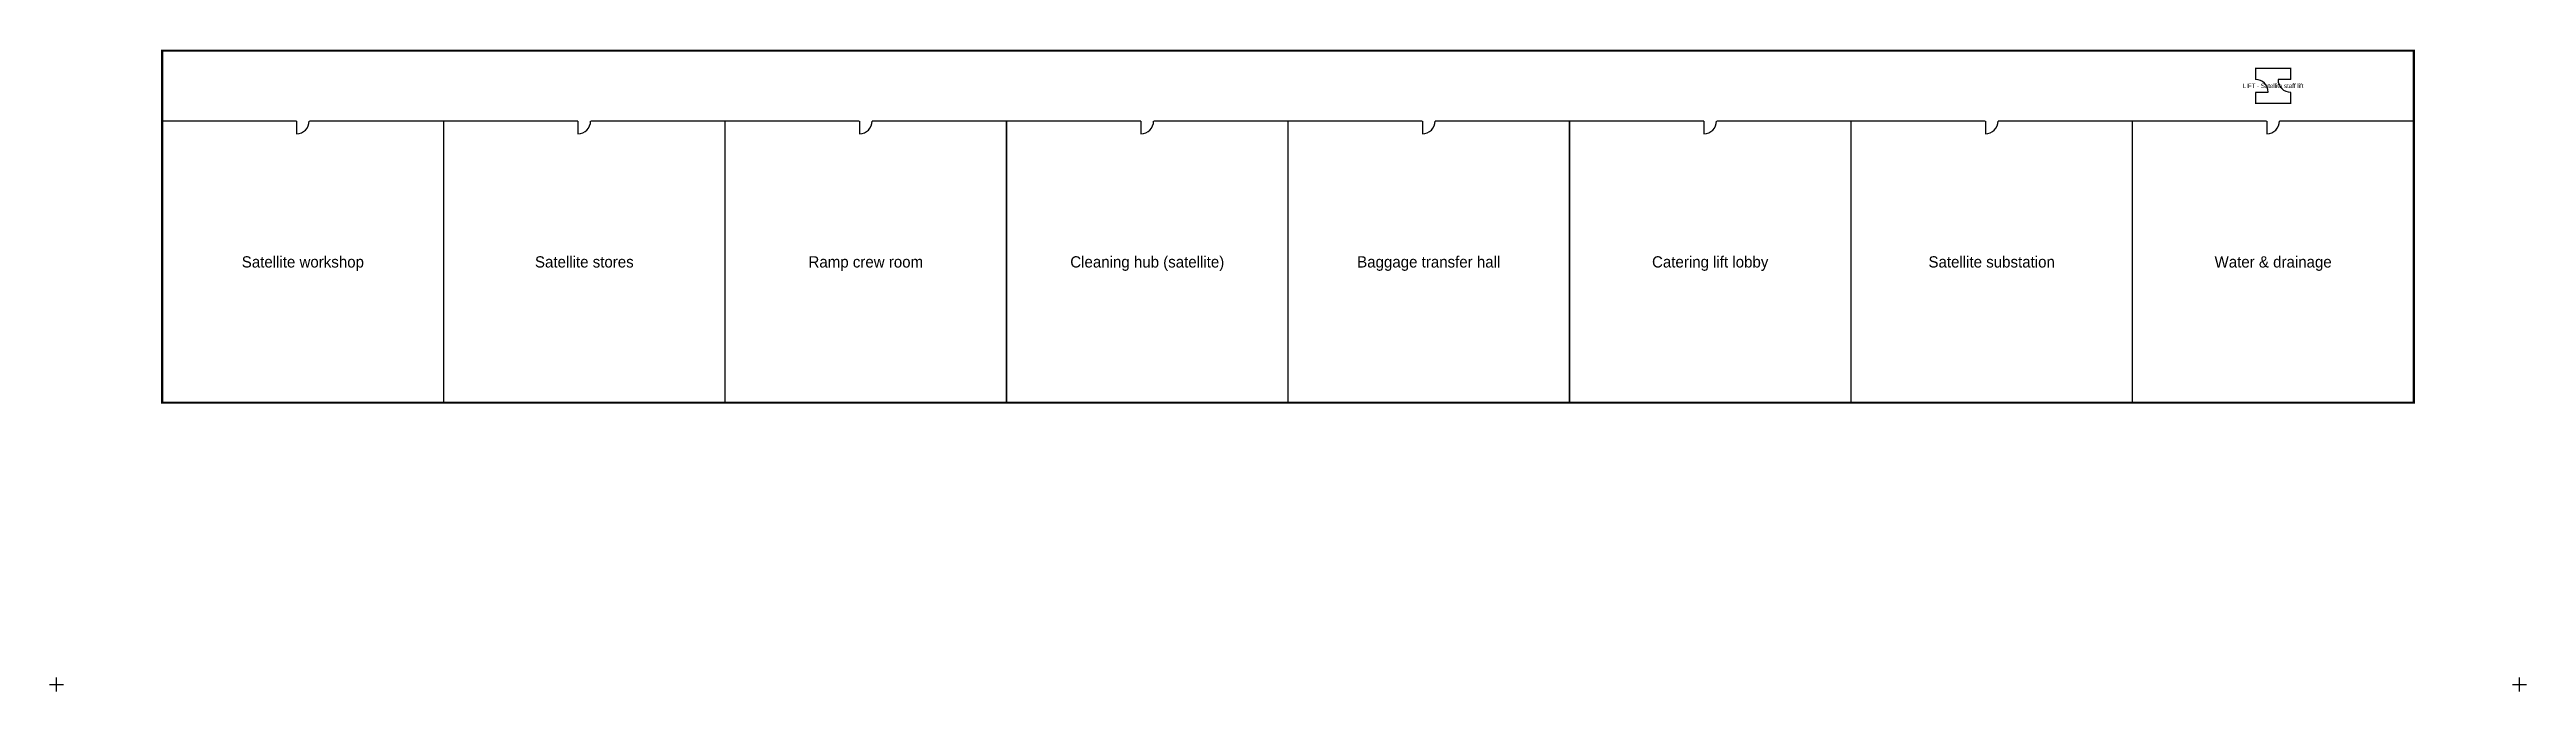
# Model space of a CAD drawing. Header units: metres. Extents: x -16 to 336, y -596 to 16.
# Drawn here: x -16 to 336, y -596 to -504.9 of the extents above.
import ezdxf
from ezdxf.enums import TextEntityAlignment as Align

# ---------------------------------------------------------------- set-up
doc = ezdxf.new("R2010")
doc.units = ezdxf.units.M
for name, color, linetype in [('A-DOOR', 3, 'Continuous'), ('A-REF', 1, 'Continuous'), ('A-TEXT', 2, 'Continuous'), ('A-WALL', 7, 'Continuous'), ('A-WALL-EXT', 7, 'Continuous')]:
    doc.layers.add(name, color=color, linetype=linetype)

msp = doc.modelspace()

# ---------------------------------------------------------------- linework, layer by layer
at = {"layer": 'A-DOOR'}
for p, q in [((302.5, -509.1), (300.7, -509.1)), ((297.5, -510.9), (299.3, -510.9)), ((19.1, -515), (19.1, -516.8)), ((59.1, -515), (59.1, -516.8)), ((99.1, -515), (99.1, -516.8)), ((139.1, -515), (139.1, -516.8)), ((179.1, -515), (179.1, -516.8)), ((219.1, -515), (219.1, -516.8)), ((259.1, -515), (259.1, -516.8)), ((299.1, -515), (299.1, -516.8))]:
    msp.add_line(p, q, dxfattribs=at)
for centre, start, end in [((297.5, -510.9), 0, 90), ((302.5, -509.1), 180, -90), ((19.1, -515), -90, 0), ((59.1, -515), -90, 0), ((99.1, -515), -90, 0), ((139.1, -515), -90, 0), ((179.1, -515), -90, 0), ((219.1, -515), -90, 0), ((259.1, -515), -90, 0), ((299.1, -515), -90, 0)]:
    msp.add_arc(centre, 1.8, start, end, dxfattribs=at)
at = {"layer": 'A-REF'}
for p, q in [((-15, -596), (-15, -594)), ((335, -596), (335, -594)), ((-16, -595), (-14, -595)), ((334, -595), (336, -595))]:
    msp.add_line(p, q, dxfattribs=at)
at = {"layer": 'A-WALL', "const_width": 0.2}
for points in [[(297.5, -509.1), (297.5, -507.5), (302.5, -507.5), (302.5, -509.1)], [(302.5, -510.9), (302.5, -512.5), (297.5, -512.5), (297.5, -510.9)], [(20.9, -515), (40, -515), (40, -555), (0, -555), (0, -515), (19.1, -515)], [(60.9, -515), (80, -515), (80, -555), (40, -555), (40, -515), (59.1, -515)], [(100.9, -515), (120, -515), (120, -555), (80, -555), (80, -515), (99.1, -515)], [(140.9, -515), (160, -515), (160, -555), (120, -555), (120, -515), (139.1, -515)], [(180.9, -515), (200, -515), (200, -555), (160, -555), (160, -515), (179.1, -515)], [(220.9, -515), (240, -515), (240, -555), (200, -555), (200, -515), (219.1, -515)], [(260.9, -515), (280, -515), (280, -555), (240, -555), (240, -515), (259.1, -515)], [(300.9, -515), (320, -515), (320, -555), (280, -555), (280, -515), (299.1, -515)]]:
    msp.add_lwpolyline(points, dxfattribs=at)
at = {"layer": 'A-WALL-EXT', "const_width": 0.3}
msp.add_lwpolyline([(0, -505), (0, -505), (0, -555), (0, -555), (0, -555), (320, -555), (320, -555), (320, -555), (320, -505), (320, -505), (320, -505), (0, -505), (0, -505)], close=True, dxfattribs=at)

# ---------------------------------------------------------------- texts
at = {"layer": 'A-TEXT'}
for s, height, p in [('LIFT · Satellite staff lift', 0.625, (300, -510)), ('Satellite workshop', 1.6, (20, -535)), ('Satellite stores', 1.6, (60, -535)), ('Ramp crew room', 1.6, (100, -535)), ('Cleaning hub (satellite)', 1.6, (140, -535)), ('Baggage transfer hall', 1.6, (180, -535)), ('Catering lift lobby', 1.6, (220, -535)), ('Satellite substation', 1.6, (260, -535)), ('Water & drainage', 1.6, (300, -535))]:
    msp.add_text(s, height=height, dxfattribs=at).set_placement(p, align=Align.MIDDLE_CENTER)

doc.saveas('drawing.dxf')
